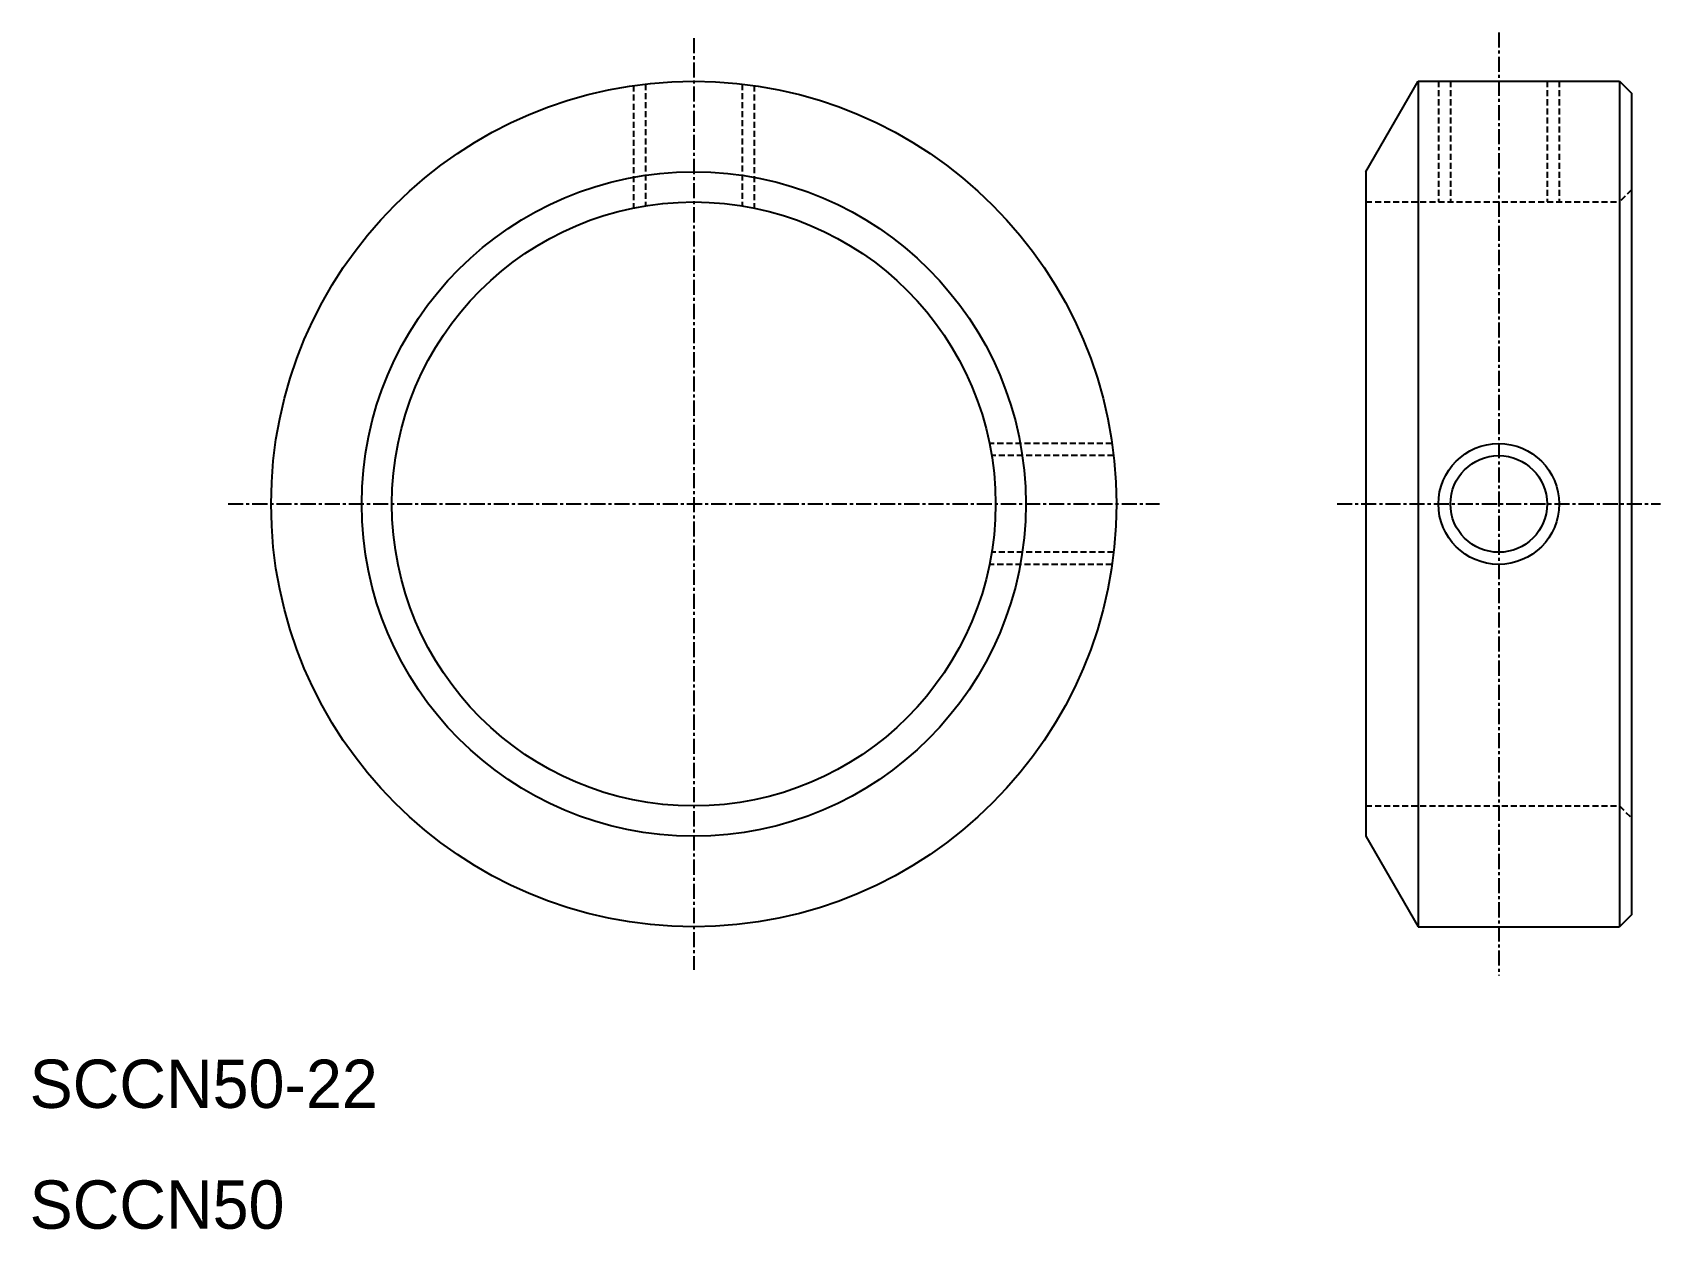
# Model space of a CAD drawing. Extents: x 10 to 145, y 10 to 109.
import ezdxf

# ---------------------------------------------------------------- set-up
doc = ezdxf.new("R2010")
doc.units = 0
doc.linetypes.add('CENTER', pattern=[2, 1.25, -0.25, 0.25, -0.25])
doc.linetypes.add('DASHED', pattern=[0.75, 0.5, -0.25])
doc.layers.get('0').update_dxf_attribs({"linetype": 'CONTINUOUS'})
doc.layers.add('CENTER', color=1, linetype='CENTER')

msp = doc.modelspace()

# ---------------------------------------------------------------- linework, layer by layer
at = {"color": 3, "linetype": 'DASHED'}
for p, q in [((60, 104.64), (60, 94.49)), ((61, 104.77), (61, 94.68)), ((69, 104.77), (69, 94.68)), ((70, 104.64), (70, 94.49)), ((126.67, 105), (126.67, 95)), ((127.67, 105), (127.67, 95)), ((135.67, 105), (135.67, 95)), ((136.67, 105), (136.67, 95)), ((142.67, 96), (141.67, 95)), ((120.67, 95), (141.67, 95)), ((99.64, 75), (89.49, 75)), ((99.77, 74), (89.68, 74)), ((99.64, 65), (89.49, 65)), ((99.77, 66), (89.68, 66)), ((120.67, 45), (141.67, 45)), ((141.67, 45), (142.67, 44))]:
    msp.add_line(p, q, dxfattribs=at)
at = {"color": 7, "linetype": 'CONTINUOUS'}
for p, q in [((120.67, 97.5), (125, 105)), ((125, 105), (125, 35)), ((125, 105), (141.67, 105)), ((141.67, 105), (142.67, 104)), ((141.67, 105), (141.67, 35)), ((142.67, 104), (142.67, 36)), ((120.67, 97.5), (120.67, 42.5)), ((120.67, 42.5), (125, 35)), ((142.67, 36), (141.67, 35)), ((125, 35), (141.67, 35))]:
    msp.add_line(p, q, dxfattribs=at)
for p, q in [((125.67, 95), (125.67, 95)), ((130.67, 95), (130.67, 95))]:
    msp.add_line(p, q)
for centre, radius in [((65, 70), 35), ((65, 70), 27.5), ((65, 70), 25), ((131.67, 70), 4)]:
    msp.add_circle(centre, radius, dxfattribs=at)
at = {"color": 3, "linetype": 'CONTINUOUS'}
msp.add_circle((131.67, 70), 5, dxfattribs=at)
at = {"layer": 'CENTER', "color": 1, "linetype": 'CENTER'}
for p, q in [((65, 108.56), (65, 31.44)), ((131.67, 109.03), (131.67, 30.97)), ((26.44, 70), (103.56, 70)), ((118.28, 70), (145.06, 70))]:
    msp.add_line(p, q, dxfattribs=at)

# ---------------------------------------------------------------- texts
for s, p in [('SCCN50-22', (10, 20)), ('SCCN50', (10, 10))]:
    msp.add_text(s, height=4).set_placement(p)

doc.saveas('drawing.dxf')
